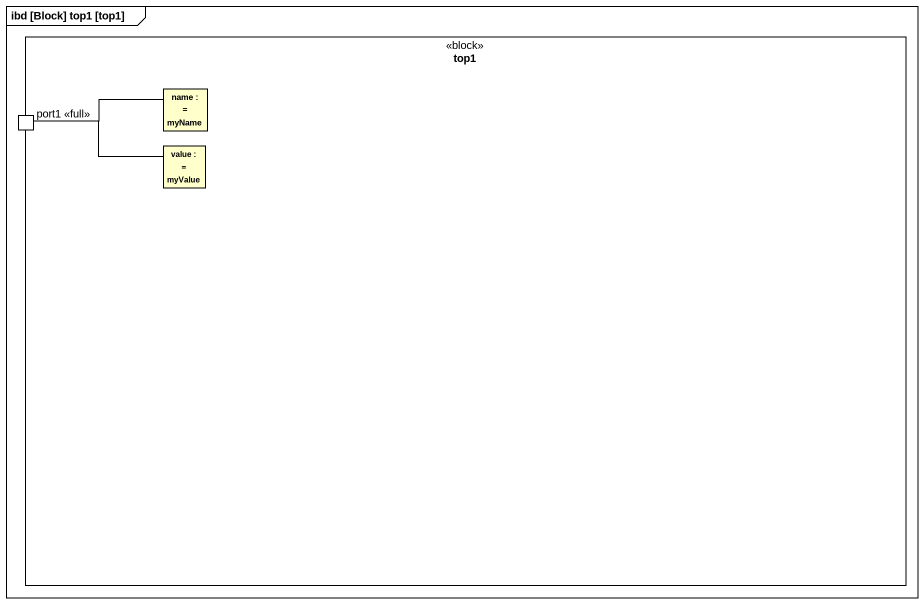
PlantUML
@startuml
mainframe ibd [Block] top1 [top1]
rectangle top1 <<block>> {
  rectangle "name :  = myName" as name
  port "port1 <<full>>" as port1_full
  rectangle "value :  = myValue" as value
}
name -left- port1_full
value -left- port1_full
@enduml
